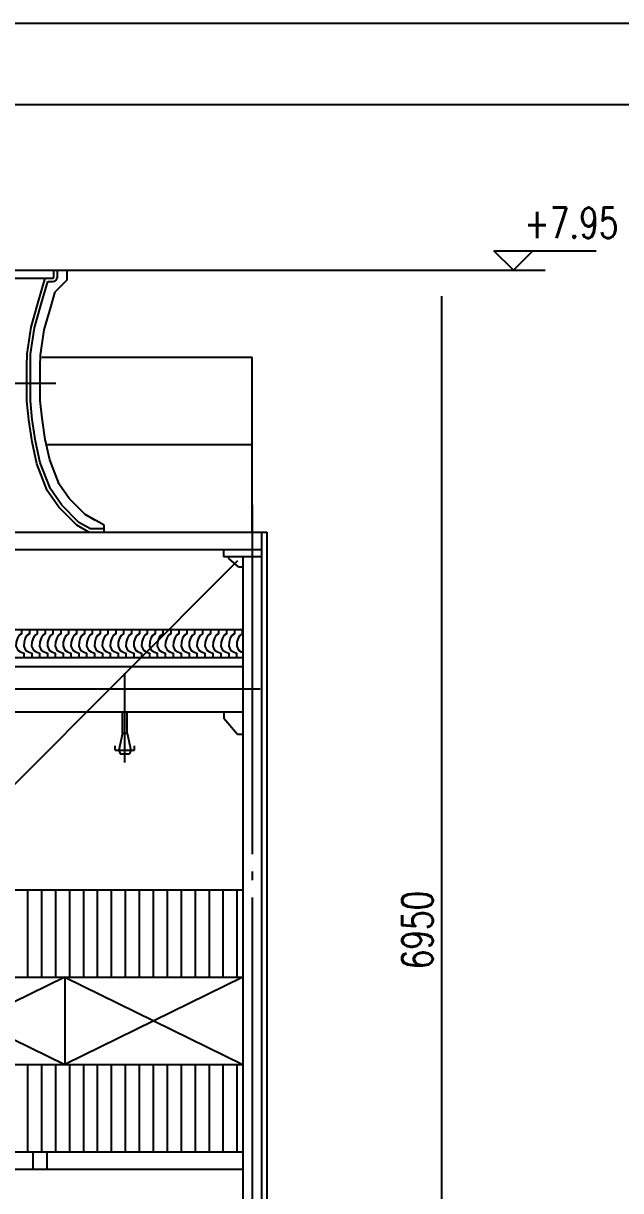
# Model space of a CAD drawing. Extents: x 49189 to 130763, y 0 to 27754.
# Drawn here: x 108178 to 111600, y 21067 to 27754 of the extents above; entities that cross this region are included whole.
import ezdxf

# ---------------------------------------------------------------- set-up
doc = ezdxf.new("R2010")
doc.units = 0
doc.header["$LTSCALE"] = 100
doc.header["$MEASUREMENT"] = 0
doc.linetypes.add('S', pattern=[18, 15, -1, 0, -1, 0, -1])
doc.linetypes.add('Z', pattern=[22.5, 20, -1, 0.5, -1])
for name, color, linetype in [('2', 2, 'CONTINUOUS'), ('4', 1, 'Z'), ('5', 4, 'S'), ('6', 3, 'CONTINUOUS')]:
    doc.layers.add(name, color=color, linetype=linetype)
doc.styles.add('SIMPLEX', font='txt', dxfattribs={"width": 0.75, "bigfont": 'hztxt'})
doc.styles.add('STANDENT', font='TXT', dxfattribs={"width": 0.75, "bigfont": 'HZTXT'})

# ---------------------------------------------------------------- blocks, each defined once
blk = doc.blocks.new('ARROW')
at = {"layer": '6'}
blk.add_lwpolyline([(0, 0, 0, 0.2, 0), (-1, 0, 0, 0, 0), (-2, 0, 0, 0, 0)], format="xyseb", dxfattribs=at)

msp = doc.modelspace()

# ---------------------------------------------------------------- linework, layer by layer
at = {"layer": '2', "color": 0}
for p, q in [((130295.8, 27286.9), (92636.1, 27286.9)), ((103236.8, 26339.9), (108429.8, 26339.9)), ((103363.3, 26294.9), (108303.3, 26294.9)), ((108303.3, 26294.9), (108347.8, 26294.9)), ((108352.8, 26299.9), (108352.8, 26339.9)), ((108429.8, 26284.9), (108360.3, 26215.1)), ((108372.8, 26299.9), (108372.8, 26339.9)), ((108429.8, 26284.9), (108429.8, 26339.9)), ((108318.3, 26274.9), (108347.8, 26274.9)), ((109489.3, 25839.9), (108283.9, 25839.9)), ((109489.3, 24839.9), (109489.3, 25839.9)), ((109489.3, 25339.9), (108316.3, 25339.9)), ((108640.5, 24839.9), (108640.5, 24879)), ((102183.3, 24839.9), (109573.3, 24839.9)), ((108558.6, 24859.9), (108640.5, 24859.9)), ((109543.3, 24839.9), (109543.3, 18744.7)), ((109573.3, 24839.9), (109573.3, 18744.7)), ((102183.3, 24739.9), (109543.3, 24739.9)), ((108097.2, 23363.5), (109406.1, 24677.6)), ((109324, 24739.9), (109324, 24699.9)), ((109324, 24699.9), (109543.3, 24699.9)), ((109355.3, 24688.7), (109355.3, 24699.9)), ((109410.7, 24639.9), (109355.3, 24688.7)), ((109435.3, 24699.9), (109435.3, 18744.7)), ((109410.7, 24639.9), (109435.3, 24639.9)), ((109435.3, 24279.4), (106027.8, 24279.4)), ((109374.1, 24119.4), (106027.8, 24119.4)), ((109435.3, 24119.4), (109364.3, 24119.4)), ((106106.8, 24069.4), (109435.3, 24069.4)), ((106106.8, 23810.4), (109435.3, 23810.4)), ((108745.3, 23688.3), (108745.3, 23810.4)), ((108773.3, 23688.3), (108773.3, 23810.4)), ((109326.2, 23810.4), (109326.2, 23774.4)), ((109326.2, 23774.4), (109405.3, 23682.1)), ((108745.3, 23688.3), (108724.3, 23590.4)), ((108745.3, 23688.3), (108773.3, 23688.3)), ((108773.3, 23688.3), (108794.3, 23590.4)), ((109405.3, 23682.1), (109435.3, 23682.1)), ((108703.3, 23590.4), (108703.3, 23614.4)), ((108815.2, 23590.4), (108815.2, 23614.4)), ((108703.3, 23590.4), (108815.2, 23590.4)), ((108724.3, 23590.4), (108732.7, 23569.4)), ((108732.7, 23569.4), (108785.9, 23569.4)), ((108794.3, 23590.4), (108785.9, 23569.4)), ((106027.8, 22789.9), (109435.3, 22789.9)), ((106027.8, 22289.9), (109435.3, 22289.9)), ((108415.3, 22289.9), (108415.3, 21789.9)), ((106027.8, 21789.9), (109435.3, 21789.9)), ((102243.3, 21289.9), (109435.3, 21289.9)), ((108233.3, 21289.9), (108233.3, 21189.9)), ((108313.3, 21289.9), (108313.3, 21189.9)), ((102243.3, 21189.9), (109435.3, 21189.9))]:
    msp.add_line(p, q, dxfattribs=at)
for points in [[(108553.3, 24839.9), (108484.7, 24878.9), (108382.2, 24981.6), (108315.4, 25077.5), (108256.1, 25230.6), (108227.7, 25356.6), (108208.8, 25482.7), (108198.3, 25589.9), (108198.3, 25789.9), (108199.1, 25860.1), (108222.8, 26013.9), (108261.3, 26150), (108303.3, 26294.9)], [(108558.6, 24859.9), (108496.9, 24895), (108397.6, 24994.5), (108333.2, 25086.9), (108275.2, 25236.4), (108247.3, 25360.3), (108228.6, 25485.2), (108218.3, 25590.9), (108218.3, 25789.8), (108219.1, 25858.4), (108242.3, 26009.7), (108280.5, 26144.5), (108318.3, 26274.9)], [(108591.3, 24906.9), (108531.8, 24940.7), (108441.5, 25031.2), (108383.9, 25113.9), (108329.9, 25253.1), (108303.4, 25370.8), (108285.2, 25492.2), (108275.3, 25593.7), (108275.3, 25789.5), (108276, 25853.8), (108298.1, 25997.5), (108335.3, 26128.8), (108360.3, 26215.1)], [(108558.6, 24859.9), (108496.9, 24895), (108397.6, 24994.5), (108333.2, 25086.9), (108275.2, 25236.4), (108247.3, 25360.3), (108228.6, 25485.2), (108218.3, 25590.9), (108218.3, 25789.4)], [(108640.5, 24879), (108531.8, 24940.7), (108441.5, 25031.2), (108383.9, 25113.9), (108329.9, 25253.1), (108303.4, 25370.8), (108285.2, 25492.2), (108275.3, 25593.7), (108275.3, 25788)]]:
    msp.add_lwpolyline(points, dxfattribs=at)
for radius in [5, 25]:
    msp.add_arc((108347.8, 26299.9), radius, 270, 0, dxfattribs=at)
at = {"layer": '4', "color": 0}
for p, q in [((108364.7, 25689.9), (103285.3, 25689.9)), ((109489.3, 24995.3), (109489.3, 15876)), ((108759.3, 23520.4), (108759.3, 24031.4)), ((109535.6, 23939.9), (102243.3, 23939.9))]:
    msp.add_line(p, q, dxfattribs=at)
at = {"layer": '5', "color": 0}
for p, q in [((108201.8, 22789.9), (108201.8, 22289.9)), ((108281.8, 22789.9), (108281.8, 22289.9)), ((108361.8, 22789.9), (108361.8, 22289.9)), ((108441.8, 22789.9), (108441.8, 22289.9)), ((108521.8, 22789.9), (108521.8, 22289.9)), ((108601.8, 22789.9), (108601.8, 22289.9)), ((108681.8, 22789.9), (108681.8, 22289.9)), ((108761.8, 22789.9), (108761.8, 22289.9)), ((108841.8, 22789.9), (108841.8, 22289.9)), ((108921.8, 22789.9), (108921.8, 22289.9)), ((109001.8, 22789.9), (109001.8, 22289.9)), ((109081.8, 22789.9), (109081.8, 22289.9)), ((109161.8, 22789.9), (109161.8, 22289.9)), ((109241.8, 22789.9), (109241.8, 22289.9)), ((109321.8, 22789.9), (109321.8, 22289.9)), ((109401.8, 22789.9), (109401.8, 22289.9)), ((107395.3, 22289.9), (108415.3, 21789.9)), ((108415.3, 22289.9), (107395.3, 21789.9)), ((108415.3, 22289.9), (109435.3, 21789.9)), ((109435.3, 22289.9), (108415.3, 21789.9)), ((108201.8, 21789.9), (108201.8, 21289.9)), ((108281.8, 21789.9), (108281.8, 21289.9)), ((108361.8, 21789.9), (108361.8, 21289.9)), ((108441.8, 21789.9), (108441.8, 21289.9)), ((108521.8, 21789.9), (108521.8, 21289.9)), ((108601.8, 21789.9), (108601.8, 21289.9)), ((108681.8, 21789.9), (108681.8, 21289.9)), ((108761.8, 21789.9), (108761.8, 21289.9)), ((108841.8, 21789.9), (108841.8, 21289.9)), ((108921.8, 21789.9), (108921.8, 21289.9)), ((109001.8, 21789.9), (109001.8, 21289.9)), ((109081.8, 21789.9), (109081.8, 21289.9)), ((109161.8, 21789.9), (109161.8, 21289.9)), ((109241.8, 21789.9), (109241.8, 21289.9)), ((109321.8, 21789.9), (109321.8, 21289.9)), ((109401.8, 21789.9), (109401.8, 21289.9))]:
    msp.add_line(p, q, dxfattribs=at)
at = {"layer": '6', "color": 0}
for p, q in [((130763.1, 27754.2), (91468, 27754.2)), ((110986.2, 26339.9), (110874.4, 26451.8)), ((110874.4, 26451.8), (111460.7, 26451.8)), ((110986.2, 26339.9), (111098, 26451.8)), ((108415.6, 26339.9), (110693.2, 26339.9)), ((109653.3, 26339.9), (111168.3, 26339.9)), ((110573.2, 26190.9), (110573.2, 18904.7))]:
    msp.add_line(p, q, dxfattribs=at)
for points in [[(108167.6, 24279.2), (108167.6, 24256.8), (108153, 24246.2), (108144.3, 24232), (108137, 24209), (108135.5, 24186), (108145.7, 24163), (108161.8, 24154.2), (108180.7, 24145.3), (108180.7, 24119.2)], [(108212.6, 24279.2), (108212.6, 24256.8), (108198, 24246.2), (108189.3, 24232), (108182, 24209), (108180.5, 24186), (108190.7, 24163), (108206.8, 24154.2), (108225.7, 24145.3), (108225.7, 24119.2)], [(108257.6, 24279.2), (108257.6, 24256.8), (108243, 24246.2), (108234.3, 24232), (108227, 24209), (108225.5, 24186), (108235.7, 24163), (108251.8, 24154.2), (108270.7, 24145.3), (108270.7, 24119.2)], [(108302.6, 24279.2), (108302.6, 24256.8), (108288, 24246.2), (108279.3, 24232), (108272, 24209), (108270.5, 24186), (108280.7, 24163), (108296.8, 24154.2), (108315.7, 24145.3), (108315.7, 24119.2)], [(108347.6, 24279.2), (108347.6, 24256.8), (108333, 24246.2), (108324.3, 24232), (108317, 24209), (108315.5, 24186), (108325.7, 24163), (108341.8, 24154.2), (108360.7, 24145.3), (108360.7, 24119.2)], [(108392.6, 24279.2), (108392.6, 24256.8), (108378, 24246.2), (108369.3, 24232), (108362, 24209), (108360.5, 24186), (108370.7, 24163), (108386.8, 24154.2), (108405.7, 24145.3), (108405.7, 24119.2)], [(108437.6, 24279.2), (108437.6, 24256.8), (108423, 24246.2), (108414.3, 24232), (108407, 24209), (108405.5, 24186), (108415.7, 24163), (108431.8, 24154.2), (108450.7, 24145.3), (108450.7, 24119.2)], [(108482.6, 24279.2), (108482.6, 24256.8), (108468, 24246.2), (108459.3, 24232), (108452, 24209), (108450.5, 24186), (108460.7, 24163), (108476.8, 24154.2), (108495.7, 24145.3), (108495.7, 24119.2)], [(108527.6, 24279.2), (108527.6, 24256.8), (108513, 24246.2), (108504.3, 24232), (108497, 24209), (108495.5, 24186), (108505.7, 24163), (108521.8, 24154.2), (108540.7, 24145.3), (108540.7, 24119.2)], [(108572.6, 24279.2), (108572.6, 24256.8), (108558, 24246.2), (108549.3, 24232), (108542, 24209), (108540.5, 24186), (108550.7, 24163), (108566.8, 24154.2), (108585.7, 24145.3), (108585.7, 24119.2)], [(108617.6, 24279.2), (108617.6, 24256.8), (108603, 24246.2), (108594.3, 24232), (108587, 24209), (108585.5, 24186), (108595.7, 24163), (108611.8, 24154.2), (108630.7, 24145.3), (108630.7, 24119.2)], [(108662.6, 24279.2), (108662.6, 24256.8), (108648, 24246.2), (108639.3, 24232), (108632, 24209), (108630.5, 24186), (108640.7, 24163), (108656.8, 24154.2), (108675.7, 24145.3), (108675.7, 24119.2)], [(108707.6, 24279.2), (108707.6, 24256.8), (108693, 24246.2), (108684.3, 24232), (108677, 24209), (108675.5, 24186), (108685.7, 24163), (108701.8, 24154.2), (108720.7, 24145.3), (108720.7, 24119.2)], [(108752.6, 24279.2), (108752.6, 24256.8), (108738, 24246.2), (108729.3, 24232), (108722, 24209), (108720.5, 24186), (108730.7, 24163), (108746.8, 24154.2), (108765.7, 24145.3), (108765.7, 24119.2)], [(108797.6, 24279.2), (108797.6, 24256.8), (108783, 24246.2), (108774.3, 24232), (108767, 24209), (108765.5, 24186), (108775.7, 24163), (108791.8, 24154.2), (108810.7, 24145.3), (108810.7, 24119.2)], [(108842.6, 24279.2), (108842.6, 24256.8), (108828, 24246.2), (108819.3, 24232), (108812, 24209), (108810.5, 24186), (108820.7, 24163), (108836.8, 24154.2), (108855.7, 24145.3), (108855.7, 24119.2)], [(108887.6, 24279.2), (108887.6, 24256.8), (108873, 24246.2), (108864.3, 24232), (108857, 24209), (108855.5, 24186), (108865.7, 24163), (108881.8, 24154.2), (108900.7, 24145.3), (108900.7, 24119.2)], [(108932.6, 24279.2), (108932.6, 24256.8), (108918, 24246.2), (108909.3, 24232), (108902, 24209), (108900.5, 24186), (108910.7, 24163), (108926.8, 24154.2), (108945.7, 24145.3), (108945.7, 24119.2)], [(108977.6, 24279.2), (108977.6, 24256.8), (108963, 24246.2), (108954.3, 24232), (108947, 24209), (108945.5, 24186), (108955.7, 24163), (108971.8, 24154.2), (108990.7, 24145.3), (108990.7, 24119.2)], [(109023.1, 24279.2), (109023.1, 24256.8), (109008.5, 24246.2), (108999.8, 24232), (108992.5, 24209), (108991, 24186), (109001.2, 24163), (109017.3, 24154.2), (109036.2, 24145.3), (109036.2, 24119.2)], [(109068.6, 24279.2), (109068.6, 24256.8), (109054, 24246.2), (109045.3, 24232), (109038, 24209), (109036.5, 24186), (109046.7, 24163), (109062.8, 24154.2), (109081.7, 24145.3), (109081.7, 24119.2)], [(109114.1, 24279.2), (109114.1, 24256.8), (109099.5, 24246.2), (109090.8, 24232), (109083.5, 24209), (109082, 24186), (109092.2, 24163), (109108.3, 24154.2), (109127.2, 24145.3), (109127.2, 24119.2)], [(109159.6, 24279.2), (109159.6, 24256.8), (109145, 24246.2), (109136.3, 24232), (109129, 24209), (109127.5, 24186), (109137.7, 24163), (109153.8, 24154.2), (109172.7, 24145.3), (109172.7, 24119.2)], [(109205.1, 24279.2), (109205.1, 24256.8), (109190.5, 24246.2), (109181.8, 24232), (109174.5, 24209), (109173, 24186), (109183.2, 24163), (109199.3, 24154.2), (109218.2, 24145.3), (109218.2, 24119.2)], [(109250.6, 24279.2), (109250.6, 24256.8), (109236, 24246.2), (109227.3, 24232), (109220, 24209), (109218.5, 24186), (109228.7, 24163), (109244.8, 24154.2), (109263.7, 24145.3), (109263.7, 24119.2)], [(109296.1, 24279.2), (109296.1, 24256.8), (109281.5, 24246.2), (109272.8, 24232), (109265.5, 24209), (109264, 24186), (109274.2, 24163), (109290.3, 24154.2), (109309.2, 24145.3), (109309.2, 24119.2)], [(109341.6, 24279.2), (109341.6, 24256.8), (109327, 24246.2), (109318.3, 24232), (109311, 24209), (109309.5, 24186), (109319.7, 24163), (109335.8, 24154.2), (109354.7, 24145.3), (109354.7, 24119.4)], [(109387.1, 24279.2), (109387.1, 24256.8), (109372.5, 24246.2), (109363.8, 24232), (109356.5, 24209), (109355, 24186), (109365.2, 24163), (109381.3, 24154.2), (109400.2, 24145.3), (109400.2, 24119.4)], [(109432.6, 24279.2), (109432.6, 24256.8), (109418, 24246.2), (109409.3, 24232), (109402, 24209), (109400.5, 24186), (109410.7, 24163), (109426.8, 24154.2), (109435.3, 24150.2)]]:
    msp.add_lwpolyline(points, dxfattribs=at)

# ---------------------------------------------------------------- block references
at = {"layer": '6', "color": 0, "xscale": 200.0000000000002, "yscale": 200.0000000000002, "zscale": 160.0000000000002, "rotation": 90}
msp.add_blockref('ARROW', (110573.2, 26339.9), dxfattribs=at)

# ---------------------------------------------------------------- texts
at = {"layer": '2', "color": 0, "insert": (111318, 26611.3), "char_height": 175, "attachment_point": 5, "style": 'SIMPLEX'}
msp.add_mtext('+7.95', dxfattribs=at)
at = {"layer": '6', "color": 0, "style": 'STANDENT', "width": 0.75}
msp.add_text('6950', height=175, rotation=90, dxfattribs=at).set_placement((110523.5, 22334.9))

doc.saveas('drawing.dxf')
